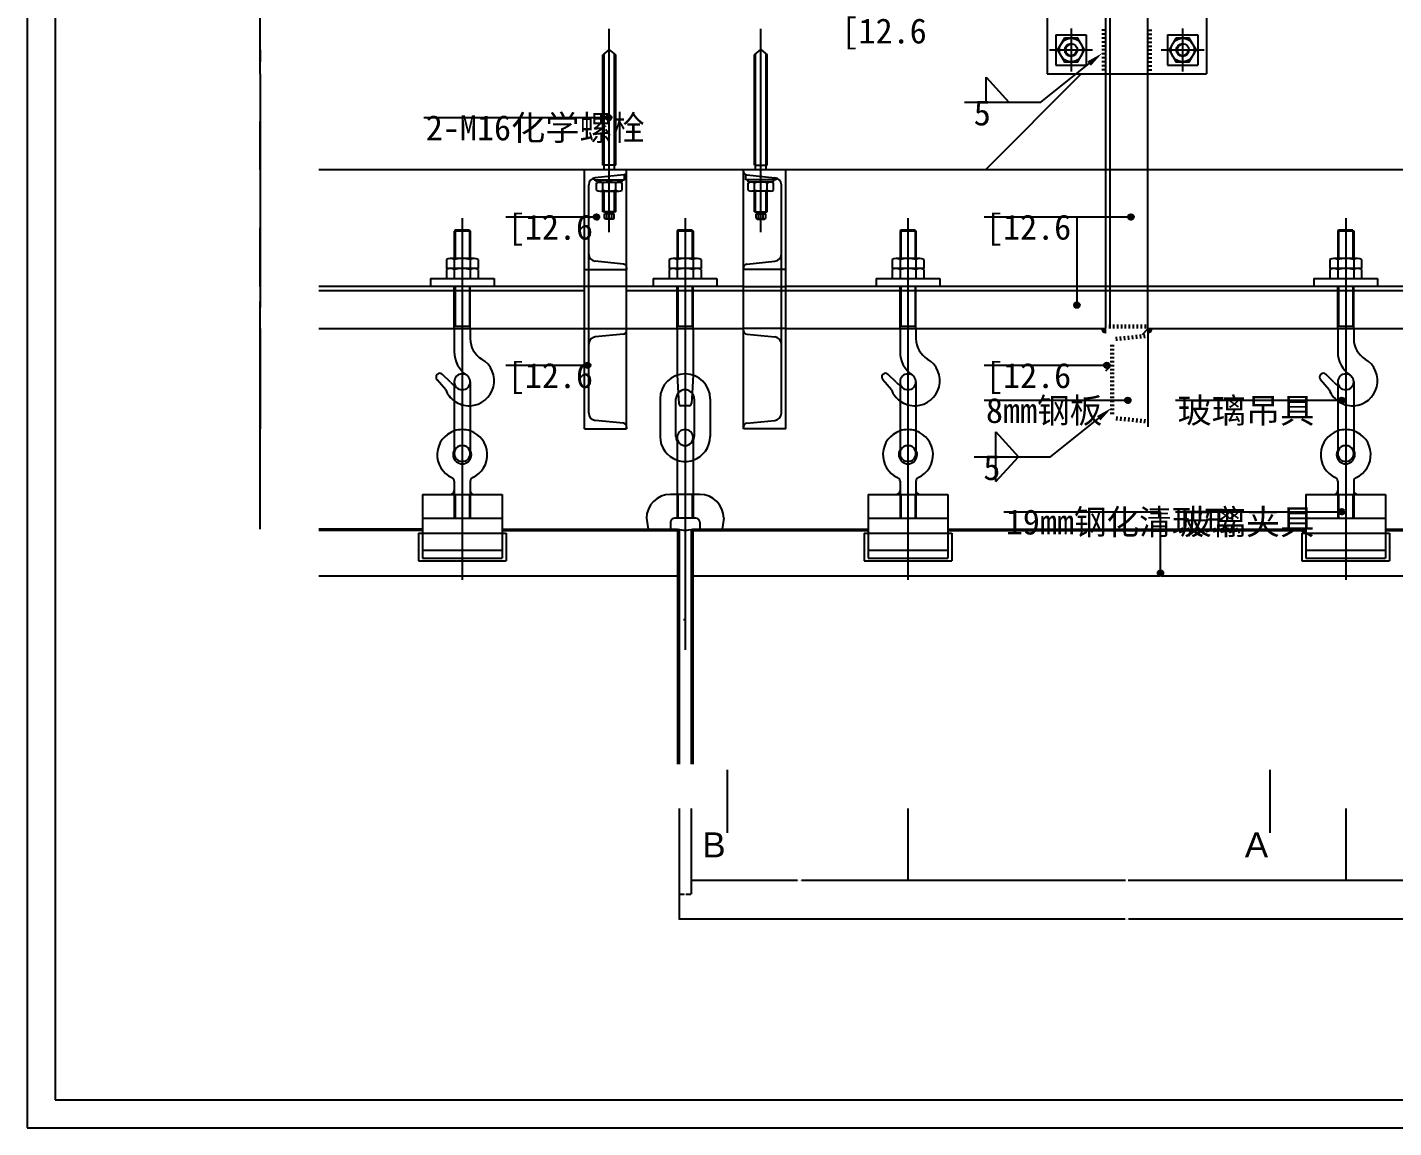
# Model space of a CAD drawing. Header units: metres. Extents: x 0 to 2940, y 0 to 2079.
# Drawn here: x 0 to 1717, y 0 to 1383 of the extents above; entities that cross this region are included whole.
import ezdxf

# ---------------------------------------------------------------- set-up
doc = ezdxf.new("R2010")
doc.units = ezdxf.units.M
for name, color, linetype in [('ASHADE', 1, 'Continuous'), ('图层1', 8, 'Continuous'), ('图框', 5, 'Continuous'), ('外形', 3, 'Continuous'), ('文字标注1', 4, 'Continuous'), ('轴线', 6, 'Continuous')]:
    doc.layers.add(name, color=color, linetype=linetype)
doc.dimstyles.get("Standard").update_dxf_attribs({"dimtxt": 2.5, "dimasz": 2.5, "dimexe": 1.25, "dimexo": 0.625, "dimtad": 1, "dimcen": 2.5, "dimazin": 3, "dimtfac": 1, "dimtmove": 0, "dimatfit": 3})

# ---------------------------------------------------------------- blocks, each defined once
blk = doc.blocks.new('_CLOSEDFILLED')
at = {"color": 0, "linetype": 'BYBLOCK'}
blk.add_solid([(-1, 0.2), (0, 0), (-1, -0.2)], dxfattribs=at)
blk = doc.blocks.new('*D1')
for p, q in [((292.71, 1504.2), (292.71, 1429.2)), ((292.46, 1429.2), (292.21, 1429.2)), ((292.71, 1354.2), (292.71, 1429.2)), ((292.71, 1429.2), (292.71, 1429.2)), ((292.96, 1429.2), (293.21, 1429.2))]:
    blk.add_line(p, q)
at = {"layer": 'Defpoints'}
for p in [(292.71, 1504.2), (292.71, 1429.2), (292.71, 1354.2)]:
    blk.add_point(p, dxfattribs=at)
at = {"xscale": 0.25, "yscale": 0.25}
blk.add_blockref('_CLOSEDFILLED', (292.71, 1429.2), dxfattribs=at)
at = {"xscale": 0.25, "yscale": 0.25, "rotation": 180}
blk.add_blockref('_CLOSEDFILLED', (292.71, 1429.2), dxfattribs=at)
at = {"insert": (292.71, 1430.325), "char_height": 1, "attachment_point": 5}
blk.add_mtext('0', dxfattribs=at)
blk = doc.blocks.new('*D2')
for p, q in [((292.71, 1324.2), (292.71, 1264.2)), ((292.46, 1264.2), (292.21, 1264.2)), ((292.71, 1204.2), (292.71, 1264.2)), ((292.71, 1264.2), (292.71, 1264.2)), ((292.96, 1264.2), (293.21, 1264.2))]:
    blk.add_line(p, q)
at = {"layer": 'Defpoints'}
for p in [(292.71, 1324.2), (292.71, 1264.2), (292.71, 1204.2)]:
    blk.add_point(p, dxfattribs=at)
at = {"xscale": 0.25, "yscale": 0.25}
blk.add_blockref('_CLOSEDFILLED', (292.71, 1264.2), dxfattribs=at)
at = {"xscale": 0.25, "yscale": 0.25, "rotation": 180}
blk.add_blockref('_CLOSEDFILLED', (292.71, 1264.2), dxfattribs=at)
at = {"insert": (292.71, 1265.325), "char_height": 1, "attachment_point": 5}
blk.add_mtext('0', dxfattribs=at)
blk = doc.blocks.new('*D3')
for p, q in [((292.71, 1204.2), (292.71, 1130.7)), ((292.46, 1130.7), (292.21, 1130.7)), ((292.71, 1057.2), (292.71, 1130.7)), ((292.71, 1130.7), (292.71, 1130.7)), ((292.96, 1130.7), (293.21, 1130.7))]:
    blk.add_line(p, q)
at = {"layer": 'Defpoints'}
for p in [(292.71, 1204.2), (292.71, 1130.7), (292.71, 1057.2)]:
    blk.add_point(p, dxfattribs=at)
at = {"xscale": 0.25, "yscale": 0.25}
blk.add_blockref('_CLOSEDFILLED', (292.71, 1130.7), dxfattribs=at)
at = {"xscale": 0.25, "yscale": 0.25, "rotation": 180}
blk.add_blockref('_CLOSEDFILLED', (292.71, 1130.7), dxfattribs=at)
at = {"insert": (292.71, 1131.825), "char_height": 1, "attachment_point": 5}
blk.add_mtext('0', dxfattribs=at)
blk = doc.blocks.new('*D4')
for p, q in [((292.71, 1057.2), (292.71, 1030.7)), ((292.46, 1030.7), (292.21, 1030.7)), ((292.71, 1004.2), (292.71, 1030.7)), ((292.71, 1030.7), (292.71, 1030.7)), ((292.96, 1030.7), (293.21, 1030.7))]:
    blk.add_line(p, q)
at = {"layer": 'Defpoints'}
for p in [(292.71, 1057.2), (292.71, 1030.7), (292.71, 1004.2)]:
    blk.add_point(p, dxfattribs=at)
at = {"xscale": 0.25, "yscale": 0.25}
blk.add_blockref('_CLOSEDFILLED', (292.71, 1030.7), dxfattribs=at)
at = {"xscale": 0.25, "yscale": 0.25, "rotation": 180}
blk.add_blockref('_CLOSEDFILLED', (292.71, 1030.7), dxfattribs=at)
at = {"insert": (292.71, 1031.825), "char_height": 1, "attachment_point": 5}
blk.add_mtext('0', dxfattribs=at)
blk = doc.blocks.new('*D5')
for p, q in [((292.71, 1004.2), (292.71, 878.22)), ((292.46, 878.22), (292.21, 878.22)), ((292.71, 752.24), (292.71, 878.22)), ((292.71, 878.22), (292.71, 878.22)), ((292.96, 878.22), (293.21, 878.22))]:
    blk.add_line(p, q)
at = {"layer": 'Defpoints'}
for p in [(292.71, 1004.2), (292.71, 878.22), (292.71, 752.24)]:
    blk.add_point(p, dxfattribs=at)
at = {"xscale": 0.25, "yscale": 0.25}
blk.add_blockref('_CLOSEDFILLED', (292.71, 878.22), dxfattribs=at)
at = {"xscale": 0.25, "yscale": 0.25, "rotation": 180}
blk.add_blockref('_CLOSEDFILLED', (292.71, 878.22), dxfattribs=at)
at = {"insert": (292.71, 879.345), "char_height": 1, "attachment_point": 5}
blk.add_mtext('0', dxfattribs=at)
blk = doc.blocks.new('*D6')
for p, q in [((292.46, 1339.2), (292.21, 1339.2)), ((292.71, 1354.2), (292.71, 1339.2)), ((292.71, 1324.2), (292.71, 1339.2)), ((292.71, 1339.2), (292.71, 1339.2)), ((292.96, 1339.2), (293.21, 1339.2))]:
    blk.add_line(p, q)
at = {"layer": 'Defpoints'}
for p in [(292.71, 1354.2), (292.71, 1339.2), (292.71, 1324.2)]:
    blk.add_point(p, dxfattribs=at)
at = {"xscale": 0.25, "yscale": 0.25}
blk.add_blockref('_CLOSEDFILLED', (292.71, 1339.2), dxfattribs=at)
at = {"xscale": 0.25, "yscale": 0.25, "rotation": 180}
blk.add_blockref('_CLOSEDFILLED', (292.71, 1339.2), dxfattribs=at)
at = {"insert": (292.71, 1340.325), "char_height": 1, "attachment_point": 5}
blk.add_mtext('0', dxfattribs=at)
blk = doc.blocks.new('*D8')
for p, q in [((292.71, 1534.2), (292.71, 1429.2)), ((292.46, 1429.2), (292.21, 1429.2)), ((292.71, 1324.2), (292.71, 1429.2)), ((292.71, 1429.2), (292.71, 1429.2)), ((292.96, 1429.2), (293.21, 1429.2))]:
    blk.add_line(p, q)
at = {"layer": 'Defpoints'}
for p in [(292.71, 1534.2), (292.71, 1429.2), (292.71, 1324.2)]:
    blk.add_point(p, dxfattribs=at)
at = {"xscale": 0.25, "yscale": 0.25}
blk.add_blockref('_CLOSEDFILLED', (292.71, 1429.2), dxfattribs=at)
at = {"xscale": 0.25, "yscale": 0.25, "rotation": 180}
blk.add_blockref('_CLOSEDFILLED', (292.71, 1429.2), dxfattribs=at)
at = {"insert": (292.71, 1430.325), "char_height": 1, "attachment_point": 5}
blk.add_mtext('0', dxfattribs=at)
blk = doc.blocks.new('*D9')
for p, q in [((292.71, 1324.2), (292.71, 1038.22)), ((292.46, 1038.22), (292.21, 1038.22)), ((292.71, 752.24), (292.71, 1038.22)), ((292.71, 1038.22), (292.71, 1038.22)), ((292.96, 1038.22), (293.21, 1038.22))]:
    blk.add_line(p, q)
at = {"layer": 'Defpoints'}
for p in [(292.71, 1324.2), (292.71, 1038.22), (292.71, 752.24)]:
    blk.add_point(p, dxfattribs=at)
at = {"xscale": 0.25, "yscale": 0.25}
blk.add_blockref('_CLOSEDFILLED', (292.71, 1038.22), dxfattribs=at)
at = {"xscale": 0.25, "yscale": 0.25, "rotation": 180}
blk.add_blockref('_CLOSEDFILLED', (292.71, 1038.22), dxfattribs=at)
at = {"insert": (292.71, 1039.345), "char_height": 1, "attachment_point": 5}
blk.add_mtext('0', dxfattribs=at)
blk = doc.blocks.new('*D26')
for p, q in [((818.95, 401.13), (818.95, 293.31)), ((833.95, 401.13), (833.95, 293.31)), ((819.2, 293.31), (825.45, 293.31)), ((827.45, 293.31), (833.7, 293.31))]:
    blk.add_line(p, q)
at = {"layer": 'Defpoints'}
for p in [(818.95, 401.13), (833.95, 401.13), (818.95, 293.31)]:
    blk.add_point(p, dxfattribs=at)
at = {"xscale": 0.25, "yscale": 0.25, "rotation": 180}
blk.add_blockref('_CLOSEDFILLED', (818.95, 293.31), dxfattribs=at)
at = {"xscale": 0.25, "yscale": 0.25}
blk.add_blockref('_CLOSEDFILLED', (833.95, 293.31), dxfattribs=at)
at = {"insert": (826.45, 293.31), "char_height": 1, "attachment_point": 5}
blk.add_mtext('15', dxfattribs=at)
blk = doc.blocks.new('*D27')
for p, q in [((833.95, 401.13), (833.95, 310.81)), ((1106.45, 401.13), (1106.45, 310.81)), ((834.2, 310.81), (967.7, 310.81)), ((972.7, 310.81), (1106.2, 310.81))]:
    blk.add_line(p, q)
at = {"layer": 'Defpoints'}
for p in [(833.95, 401.13), (1106.45, 401.13), (833.95, 310.81)]:
    blk.add_point(p, dxfattribs=at)
at = {"xscale": 0.25, "yscale": 0.25, "rotation": 180}
blk.add_blockref('_CLOSEDFILLED', (833.95, 310.81), dxfattribs=at)
at = {"xscale": 0.25, "yscale": 0.25}
blk.add_blockref('_CLOSEDFILLED', (1106.45, 310.81), dxfattribs=at)
at = {"insert": (970.2, 310.81), "char_height": 1, "attachment_point": 5}
blk.add_mtext('272,5', dxfattribs=at)
blk = doc.blocks.new('*D29')
for p, q in [((818.95, 401.13), (818.95, 261.81)), ((1943.95, 401.13), (1943.95, 261.81)), ((1379.45, 261.81), (818.7, 261.81)), ((1944.2, 261.81), (1383.45, 261.81))]:
    blk.add_line(p, q)
at = {"layer": 'Defpoints'}
for p in [(818.95, 401.13), (1943.95, 401.13), (1943.95, 261.81)]:
    blk.add_point(p, dxfattribs=at)
at = {"xscale": 0.25, "yscale": 0.25}
blk.add_blockref('_CLOSEDFILLED', (818.95, 261.81), dxfattribs=at)
at = {"xscale": 0.25, "yscale": 0.25, "rotation": 180}
blk.add_blockref('_CLOSEDFILLED', (1943.95, 261.81), dxfattribs=at)
at = {"insert": (1381.45, 261.81), "char_height": 1, "attachment_point": 5}
blk.add_mtext('1125', dxfattribs=at)
blk = doc.blocks.new('*D30')
for p, q in [((1106.45, 401.13), (1106.45, 310.81)), ((1656.45, 401.13), (1656.45, 310.81)), ((1106.7, 310.81), (1379.95, 310.81)), ((1382.95, 310.81), (1656.2, 310.81))]:
    blk.add_line(p, q)
at = {"layer": 'Defpoints'}
for p in [(1106.45, 401.13), (1656.45, 401.13), (1106.45, 310.81)]:
    blk.add_point(p, dxfattribs=at)
at = {"xscale": 0.25, "yscale": 0.25, "rotation": 180}
blk.add_blockref('_CLOSEDFILLED', (1106.45, 310.81), dxfattribs=at)
at = {"xscale": 0.25, "yscale": 0.25}
blk.add_blockref('_CLOSEDFILLED', (1656.45, 310.81), dxfattribs=at)
at = {"insert": (1381.45, 310.81), "char_height": 1, "attachment_point": 5}
blk.add_mtext('550', dxfattribs=at)
blk = doc.blocks.new('*D31')
for p, q in [((1656.45, 401.13), (1656.45, 310.81)), ((1928.95, 401.13), (1928.95, 310.81)), ((1656.7, 310.81), (1790.2, 310.81)), ((1795.2, 310.81), (1928.7, 310.81))]:
    blk.add_line(p, q)
at = {"layer": 'Defpoints'}
for p in [(1656.45, 401.13), (1928.95, 401.13), (1656.45, 310.81)]:
    blk.add_point(p, dxfattribs=at)
at = {"xscale": 0.25, "yscale": 0.25, "rotation": 180}
blk.add_blockref('_CLOSEDFILLED', (1656.45, 310.81), dxfattribs=at)
at = {"xscale": 0.25, "yscale": 0.25}
blk.add_blockref('_CLOSEDFILLED', (1928.95, 310.81), dxfattribs=at)
at = {"insert": (1792.7, 310.81), "char_height": 1, "attachment_point": 5}
blk.add_mtext('272,5', dxfattribs=at)

msp = doc.modelspace()

# ---------------------------------------------------------------- hatches: boundary and pattern name
at = {"layer": 'ASHADE'}
h = msp.add_hatch(dxfattribs=at)
h.set_pattern_fill('SOLID')
h.paths.add_polyline_path([(726.9, 1269.22, 1), (733.9, 1269.22, 1)])
h = msp.add_hatch(dxfattribs=at)
h.set_pattern_fill('SOLID')
h.paths.add_polyline_path([(711.6, 1144.41, 1), (718.6, 1144.41, 1)])
h = msp.add_hatch(dxfattribs=at)
h.set_pattern_fill('SOLID')
h.paths.add_polyline_path([(1383.09, 1144.41, 1), (1390.09, 1144.41, 1)])
h = msp.add_hatch(dxfattribs=at)
h.set_pattern_fill('SOLID')
h.paths.add_polyline_path([(1315.24, 1033.5, 1), (1322.24, 1033.5, 1)])
h = msp.add_hatch(dxfattribs=at)
h.set_pattern_fill('SOLID')
h.paths.add_polyline_path([(700.52, 957.97, 1), (707.52, 957.97, 1)])
h = msp.add_hatch(dxfattribs=at)
h.set_pattern_fill('SOLID')
h.paths.add_polyline_path([(1352.86, 957.97, 1), (1359.86, 957.97, 1)])
h = msp.add_hatch(dxfattribs=at)
h.set_pattern_fill('SOLID')
h.paths.add_polyline_path([(1379.19, 914.06, 1), (1386.19, 914.06, 1)])
h = msp.add_hatch(dxfattribs=at)
h.set_pattern_fill('SOLID')
h.paths.add_polyline_path([(1647.94, 914.06, 1), (1654.94, 914.06, 1)])
h = msp.add_hatch(dxfattribs=at)
h.set_pattern_fill('SOLID')
h.paths.add_polyline_path([(1647.94, 773.97, 1), (1654.94, 773.97, 1)])
h = msp.add_hatch(dxfattribs=at)
h.set_pattern_fill('SOLID')
h.paths.add_polyline_path([(1420.21, 696.91, 1), (1427.21, 696.91, 1)])
at = {"layer": '图层1'}
h = msp.add_hatch(dxfattribs=at)
h.set_pattern_fill('ANSI31', scale=500)
h.paths.add_polyline_path([(1281.45, 1534.2), (1354.95, 1534.2), (1354.95, 1554.2), (1407.95, 1554.2), (1407.95, 1534.2), (1481.45, 1534.2), (1481.45, 1324.2), (1407.95, 1324.2), (1407.95, 1204.2), (1834.56, 1204.2), (1834.56, 1209.54), (1833.23, 1209.54), (1833.23, 1348.2), (1841.23, 1354.87), (1849.23, 1348.2), (1849.23, 1209.54), (1847.9, 1209.54), (1847.9, 1204.2), (2025.01, 1204.2), (2025.01, 1209.54), (2023.68, 1209.54), (2023.68, 1348.2), (2031.68, 1354.87), (2039.68, 1348.2), (2039.68, 1209.54), (2038.34, 1209.54), (2038.34, 1204.2), (2396.78, 1204.2), (2396.78, 1590.02), (366.12, 1590.02), (366.12, 1204.2), (724.56, 1204.2), (724.56, 1209.54), (723.23, 1209.54), (723.23, 1348.2), (731.23, 1354.87), (739.23, 1348.2), (739.23, 1209.54), (737.9, 1209.54), (737.9, 1204.2), (915.01, 1204.2), (915.01, 1209.54), (913.68, 1209.54), (913.68, 1348.2), (921.68, 1354.87), (929.68, 1348.2), (929.68, 1209.54), (928.34, 1209.54), (928.34, 1204.2), (1354.95, 1204.2), (1354.95, 1324.2), (1317.88, 1324.2), (1273.3, 1288.64), (1240.23, 1288.64), (1240.23, 1277.97), (1172.69, 1277.97), (1172.69, 1328.14), (1240.23, 1328.14), (1240.23, 1288.64), (1273.3, 1288.64), (1317.88, 1324.2), (1281.45, 1324.2)])
h = msp.add_hatch(dxfattribs=at)
h.set_pattern_fill('SOLID')
h.paths.add_polyline_path([(1354.95, 1004.2), (1349.95, 1004.2, 0.41), (1354.95, 999.2)])
h = msp.add_hatch(dxfattribs=at)
h.set_pattern_fill('ANSI31', scale=30)
h.paths.add_polyline_path([(1403.9, 997.17, 0.39), (1407.95, 1001.65), (1407.95, 1004.2), (1354.95, 1004.2), (1354.95, 878.2), (1407.95, 878.2), (1407.95, 880.76, 0.39), (1403.9, 885.23), (1368.56, 888.77, -0.39), (1360.45, 897.72), (1360.45, 984.68, -0.39), (1368.56, 993.64)])
h = msp.add_hatch(dxfattribs=at)
h.set_pattern_fill('SOLID')
h.paths.add_polyline_path([(1407.95, 1004.2), (1412.95, 1004.2, -0.41), (1407.95, 999.2)])
h = msp.add_hatch(dxfattribs=at)
h.set_pattern_fill('AR-RROOF', scale=150)
h.paths.add_polyline_path([(816.95, 750.24), (596.45, 750.24), (596.45, 747.24), (601.45, 747.24), (601.45, 712.24), (491.45, 712.24), (491.45, 747.24), (496.45, 747.24), (496.45, 750.24), (366.12, 750.24), (366.12, 456.75), (816.95, 456.75)])
h.paths.add_polyline_path([(1926.95, 750.24), (1706.45, 750.24), (1706.45, 747.24), (1711.45, 747.24), (1711.45, 712.24), (1601.45, 712.24), (1601.45, 747.24), (1606.45, 747.24), (1606.45, 750.24), (1423.71, 750.24), (1423.71, 700.41, -0.41), (1427.21, 696.91, -1), (1420.21, 696.91, -0.41), (1423.71, 700.41), (1423.71, 750.24), (1156.45, 750.24), (1156.45, 747.24), (1161.45, 747.24), (1161.45, 712.24), (1051.45, 712.24), (1051.45, 747.24), (1056.45, 747.24), (1056.45, 750.24), (835.95, 750.24), (835.95, 456.75), (1926.95, 456.75)])
h.paths.add_polyline_path([(2396.78, 750.24), (2266.45, 750.24), (2266.45, 747.24), (2271.45, 747.24), (2271.45, 712.24), (2161.45, 712.24), (2161.45, 747.24), (2166.45, 747.24), (2166.45, 750.24), (1945.95, 750.24), (1945.95, 456.75), (2396.78, 456.75)])
h = msp.add_hatch(dxfattribs=at)
h.set_pattern_fill('AR-SAND', scale=5)
h.paths.add_polyline_path([(833.95, 750.24), (835.95, 752.24, -0.15), (816.95, 752.24), (818.95, 750.24), (818.95, 456.75), (833.95, 456.75)])

# ---------------------------------------------------------------- linework, layer by layer
for p, q in [((731.23, 1354.87), (723.23, 1348.2)), ((723.23, 1209.54), (723.23, 1348.2)), ((724.56, 1204.2), (724.56, 1349.31)), ((739.23, 1348.2), (731.23, 1354.87)), ((737.9, 1204.2), (737.9, 1349.31)), ((739.23, 1209.54), (739.23, 1348.2)), ((913.68, 1348.2), (921.68, 1354.87)), ((913.68, 1209.54), (913.68, 1348.2)), ((915.01, 1204.2), (915.01, 1349.31)), ((921.68, 1354.87), (929.68, 1348.2)), ((928.34, 1204.2), (928.34, 1349.31)), ((929.68, 1209.54), (929.68, 1348.2)), ((739.23, 1209.54), (723.23, 1209.54)), ((913.68, 1209.54), (929.68, 1209.54)), ((537.45, 1127.7), (536.45, 1126.7)), ((536.45, 1126.7), (536.45, 1092.33)), ((536.45, 1126.7), (536.45, 1092.33)), ((556.45, 1126.7), (536.45, 1126.7)), ((555.45, 1127.7), (537.45, 1127.7)), ((537.45, 1126.7), (537.45, 1092.33)), ((555.45, 1127.7), (556.45, 1126.7)), ((555.45, 1126.7), (555.45, 1092.33)), ((556.45, 1126.7), (556.45, 1092.33)), ((556.45, 1126.7), (556.45, 1092.33)), ((817.45, 1127.7), (816.45, 1126.7)), ((836.45, 1126.7), (816.45, 1126.7)), ((816.45, 1126.7), (816.45, 1092.33)), ((835.45, 1127.7), (817.45, 1127.7)), ((817.45, 1126.7), (817.45, 1092.33)), ((835.45, 1127.7), (836.45, 1126.7)), ((835.45, 1126.7), (835.45, 1092.33)), ((836.45, 1126.7), (836.45, 1092.33)), ((1097.45, 1127.7), (1096.45, 1126.7)), ((1096.45, 1126.7), (1096.45, 1092.33)), ((1096.45, 1126.7), (1096.45, 1092.33)), ((1116.45, 1126.7), (1096.45, 1126.7)), ((1115.45, 1127.7), (1097.45, 1127.7)), ((1097.45, 1126.7), (1097.45, 1092.33)), ((1115.45, 1127.7), (1116.45, 1126.7)), ((1115.45, 1126.7), (1115.45, 1092.33)), ((1116.45, 1126.7), (1116.45, 1092.33)), ((1116.45, 1126.7), (1116.45, 1092.33)), ((1647.45, 1127.7), (1646.45, 1126.7)), ((1646.45, 1126.7), (1646.45, 1092.33)), ((1646.45, 1126.7), (1646.45, 1092.33)), ((1666.45, 1126.7), (1646.45, 1126.7)), ((1665.45, 1127.7), (1647.45, 1127.7)), ((1647.45, 1126.7), (1647.45, 1092.33)), ((1665.45, 1127.7), (1666.45, 1126.7)), ((1665.45, 1126.7), (1665.45, 1092.33)), ((1666.45, 1126.7), (1666.45, 1092.33)), ((1666.45, 1126.7), (1666.45, 1092.33)), ((526.47, 1090.89), (526.47, 1079.76)), ((561.44, 1092.33), (531.47, 1092.33)), ((536.46, 1090.89), (536.46, 1079.76)), ((556.45, 1090.89), (556.45, 1079.76)), ((566.44, 1090.89), (566.44, 1079.76)), ((806.47, 1090.89), (806.47, 1079.76)), ((841.44, 1092.33), (811.47, 1092.33)), ((816.46, 1090.89), (816.46, 1079.76)), ((836.45, 1090.89), (836.45, 1079.76)), ((846.44, 1090.89), (846.44, 1079.76)), ((1086.47, 1090.89), (1086.47, 1079.76)), ((1121.44, 1092.33), (1091.47, 1092.33)), ((1096.46, 1090.89), (1096.46, 1079.76)), ((1116.45, 1090.89), (1116.45, 1079.76)), ((1126.44, 1090.89), (1126.44, 1079.76)), ((1636.47, 1090.89), (1636.47, 1079.76)), ((1671.44, 1092.33), (1641.47, 1092.33)), ((1646.46, 1090.89), (1646.46, 1079.76)), ((1666.45, 1090.89), (1666.45, 1079.76)), ((1676.44, 1090.89), (1676.44, 1079.76)), ((506.45, 1067.2), (586.45, 1067.2)), ((506.45, 1067.2), (506.45, 1057.2)), ((566.44, 1079.76), (526.47, 1079.76)), ((526.47, 1078.33), (526.47, 1067.2)), ((536.46, 1078.33), (536.46, 1067.2)), ((556.45, 1078.33), (556.45, 1067.2)), ((566.44, 1078.33), (566.44, 1067.2)), ((586.45, 1067.2), (586.45, 1057.2)), ((786.45, 1067.2), (866.45, 1067.2)), ((786.45, 1067.2), (786.45, 1057.2)), ((846.44, 1079.76), (806.47, 1079.76)), ((806.47, 1078.33), (806.47, 1067.2)), ((816.46, 1078.33), (816.46, 1067.2)), ((836.45, 1078.33), (836.45, 1067.2)), ((846.44, 1078.33), (846.44, 1067.2)), ((866.45, 1067.2), (866.45, 1057.2)), ((1066.45, 1067.2), (1146.45, 1067.2)), ((1066.45, 1067.2), (1066.45, 1057.2)), ((1126.44, 1079.76), (1086.47, 1079.76)), ((1086.47, 1078.33), (1086.47, 1067.2)), ((1096.46, 1078.33), (1096.46, 1067.2)), ((1116.45, 1078.33), (1116.45, 1067.2)), ((1126.44, 1078.33), (1126.44, 1067.2)), ((1146.45, 1067.2), (1146.45, 1057.2)), ((1616.45, 1067.2), (1696.45, 1067.2)), ((1616.45, 1067.2), (1616.45, 1057.2)), ((1676.44, 1079.76), (1636.47, 1079.76)), ((1636.47, 1078.33), (1636.47, 1067.2)), ((1646.46, 1078.33), (1646.46, 1067.2)), ((1666.45, 1078.33), (1666.45, 1067.2)), ((1676.44, 1078.33), (1676.44, 1067.2)), ((1696.45, 1067.2), (1696.45, 1057.2)), ((536.45, 1004.2), (536.45, 975.15)), ((536.45, 1004.2), (536.45, 975.15)), ((556.45, 1004.2), (556.45, 991.52)), ((556.45, 1004.2), (556.45, 991.52)), ((816.45, 1004.2), (816.45, 975.15)), ((816.45, 1004.2), (816.45, 945.57)), ((836.45, 1004.2), (836.45, 945.57)), ((836.45, 1004.2), (836.45, 991.52)), ((1096.45, 1004.2), (1096.45, 975.15)), ((1096.45, 1004.2), (1096.45, 975.15)), ((1116.45, 1004.2), (1116.45, 991.52)), ((1116.45, 1004.2), (1116.45, 991.52)), ((1646.45, 1004.2), (1646.45, 975.15)), ((1646.45, 1004.2), (1646.45, 975.15)), ((1666.45, 1004.2), (1666.45, 991.52)), ((1666.45, 1004.2), (1666.45, 991.52)), ((531.67, 936.74), (521.71, 946.61)), ((1091.67, 936.74), (1081.71, 946.61)), ((1641.67, 936.74), (1631.71, 946.61)), ((525.63, 927.2), (514.93, 939.66)), ((1085.63, 927.2), (1074.93, 939.66)), ((1635.63, 927.2), (1624.93, 939.66)), ((496.45, 750.24), (366.12, 750.24)), ((596.45, 750.24), (816.95, 750.24)), ((816.95, 750.24), (817.95, 751.24)), ((816.95, 750.24), (816.95, 456.75)), ((835.95, 750.24), (834.95, 751.24)), ((835.95, 750.24), (1056.45, 750.24)), ((835.95, 750.24), (835.95, 456.75)), ((1156.45, 750.24), (1606.45, 750.24)), ((1706.45, 750.24), (1926.95, 750.24))]:
    msp.add_line(p, q)
for centre in [(1311.45, 1354.2), (1451.45, 1354.2)]:
    msp.add_circle(centre, 14.71)
for centre, radius, start, end in [((531.47, 1082.93), 9.39, 57.86, 122.14), ((546.45, 1056.92), 35.4, 73.61, 106.39), ((561.44, 1082.93), 9.39, 57.86, 122.14), ((811.47, 1082.93), 9.39, 57.86, 122.14), ((826.45, 1056.92), 35.4, 73.61, 106.39), ((841.44, 1082.93), 9.39, 57.86, 122.14), ((1091.47, 1082.93), 9.39, 57.86, 122.14), ((1106.45, 1056.92), 35.4, 73.61, 106.39), ((1121.44, 1082.93), 9.39, 57.86, 122.14), ((1641.47, 1082.93), 9.39, 57.86, 122.14), ((1656.45, 1056.92), 35.4, 73.61, 106.39), ((1671.44, 1082.93), 9.39, 57.86, 122.14), ((531.47, 1070.37), 9.39, 57.86, 122.14), ((546.45, 1044.36), 35.4, 73.61, 106.39), ((561.44, 1070.37), 9.39, 57.86, 122.14), ((811.47, 1070.37), 9.39, 57.86, 122.14), ((826.45, 1044.36), 35.4, 73.61, 106.39), ((841.44, 1070.37), 9.39, 57.86, 122.14), ((1091.47, 1070.37), 9.39, 57.86, 122.14), ((1106.45, 1044.36), 35.4, 73.61, 106.39), ((1121.44, 1070.37), 9.39, 57.86, 122.14), ((1641.47, 1070.37), 9.39, 57.86, 122.14), ((1656.45, 1044.36), 35.4, 73.61, 106.39), ((1671.44, 1070.37), 9.39, 57.86, 122.14), ((1354.95, 1004.2), 5, 180, 270), ((1407.95, 1004.2), 5, 270, 0), ((586.45, 991.52), 30, 180, 239.19), ((1146.45, 991.52), 30, 180, 239.19), ((1696.45, 991.52), 30, 180, 239.19), ((572.45, 975.15), 36, 180, 235.58), ((554.95, 938.7), 31.5, 272.73, 59.19), ((1132.45, 975.15), 36, 180, 235.58), ((1114.95, 938.7), 31.5, 272.73, 59.19), ((1682.45, 975.15), 36, 180, 235.58), ((1664.95, 938.7), 31.5, 272.73, 59.19), ((518.32, 943.13), 4.85, 45.71, 225.71), ((1078.32, 943.13), 4.85, 45.71, 225.71), ((1628.32, 943.13), 4.85, 45.71, 225.71), ((554.95, 938.7), 31.5, 201.41, 234.03), ((573.02, 975.98), 57, 223.5, 230.1), ((1114.95, 938.7), 31.5, 201.41, 234.03), ((1133.02, 975.98), 57, 223.5, 230.1), ((1664.95, 938.7), 31.5, 201.41, 234.03), ((1683.02, 975.98), 57, 223.5, 230.1), ((826.45, 782.21), 31.44, 252.41, 287.59)]:
    msp.add_arc(centre, radius, start, end)
at = {"layer": 'ASHADE'}
for p, q in [((1273.3, 1288.64), (1334.01, 1337.07)), ((1204.8, 1288.75), (1204.8, 1319.87)), ((1204.8, 1319.87), (1233.23, 1288.64)), ((1177.68, 1288.64), (1273.3, 1288.64)), ((498.21, 1269.22), (730.4, 1269.22)), ((601.25, 1144.41), (715.1, 1144.41)), ((1202, 1144.41), (1386.59, 1144.41)), ((1318.74, 1144.41), (1318.74, 1033.5)), ((601.25, 957.97), (704.02, 957.97)), ((1202, 957.97), (1356.36, 957.97)), ((536.45, 937.2), (536.45, 847.2)), ((556.45, 937.2), (556.45, 847.2)), ((1096.45, 937.2), (1096.45, 847.2)), ((1116.45, 937.2), (1116.45, 847.2)), ((1646.45, 937.2), (1646.45, 847.2)), ((1666.45, 937.2), (1666.45, 847.2)), ((794.95, 915.7), (794.95, 868.7)), ((814.95, 868.7), (814.95, 915.7)), ((817.78, 923.26), (818.57, 910.06)), ((835.13, 923.26), (834.34, 910.06)), ((837.95, 915.7), (837.95, 868.7)), ((857.95, 915.7), (857.95, 868.7)), ((1202, 914.06), (1382.69, 914.06)), ((1442.72, 914.06), (1651.44, 914.06)), ((831.35, 907.24), (821.56, 907.24)), ((1285.36, 843.04), (1346.07, 891.47)), ((816.45, 867.2), (816.45, 795.7)), ((836.45, 867.2), (836.45, 795.7)), ((1216.86, 874.27), (1245.29, 843.04)), ((1216.86, 811.81), (1216.86, 874.27)), ((1189.74, 843.04), (1285.36, 843.04)), ((1216.86, 811.81), (1245.29, 843.04)), ((536.45, 812.43), (536.45, 795.7)), ((556.45, 812.43), (556.45, 795.7)), ((1096.45, 812.43), (1096.45, 795.7)), ((1116.45, 812.43), (1116.45, 795.7)), ((1646.45, 812.43), (1646.45, 795.7)), ((1666.45, 812.43), (1666.45, 795.7)), ((496.45, 795.7), (496.45, 715.7)), ((496.45, 795.7), (596.45, 795.7)), ((596.45, 795.7), (596.45, 715.7)), ((844.95, 795.7), (807.95, 795.7)), ((1056.45, 795.7), (1156.45, 795.7)), ((1056.45, 795.7), (1056.45, 715.7)), ((1156.45, 795.7), (1156.45, 715.7)), ((1606.45, 795.7), (1706.45, 795.7)), ((1606.45, 795.7), (1606.45, 715.7)), ((1706.45, 795.7), (1706.45, 715.7)), ((1226.91, 773.97), (1423.71, 773.97)), ((1423.71, 696.91), (1423.71, 773.97)), ((1442.72, 773.97), (1651.44, 773.97)), ((777.95, 765.7), (780.11, 752.24)), ((807.95, 760.7), (807.95, 752.24)), ((839.95, 765.7), (812.95, 765.7)), ((844.95, 760.7), (844.95, 752.24)), ((874.95, 765.7), (872.8, 752.24)), ((491.45, 747.24), (491.45, 712.24)), ((491.45, 747.24), (496.45, 747.24)), ((596.45, 747.24), (601.45, 747.24)), ((601.45, 747.24), (601.45, 712.24)), ((816.95, 738.2), (816.95, 703.2)), ((1051.45, 747.24), (1051.45, 712.24)), ((1051.45, 747.24), (1056.45, 747.24)), ((1156.45, 747.24), (1161.45, 747.24)), ((1161.45, 747.24), (1161.45, 712.24)), ((1601.45, 747.24), (1601.45, 712.24)), ((1601.45, 747.24), (1606.45, 747.24)), ((1706.45, 747.24), (1711.45, 747.24)), ((1711.45, 747.24), (1711.45, 712.24)), ((491.45, 712.24), (601.45, 712.24)), ((496.45, 715.7), (596.45, 715.7)), ((1051.45, 712.24), (1161.45, 712.24)), ((1056.45, 715.7), (1156.45, 715.7)), ((1601.45, 712.24), (1711.45, 712.24)), ((1606.45, 715.7), (1706.45, 715.7))]:
    msp.add_line(p, q, dxfattribs=at)
for centre in [(730.4, 1269.22), (715.1, 1144.41), (1386.59, 1144.41), (1318.74, 1033.5), (704.02, 957.97), (1356.36, 957.97), (1382.69, 914.06), (1651.44, 914.06), (1651.44, 773.97), (1423.71, 696.91)]:
    msp.add_circle(centre, 3.5, dxfattribs=at)
for centre, radius, start, end in [((1311.45, 1354.2), 7, 90, 0), ((1451.45, 1354.2), 7, 90, 0), ((546.45, 937.2), 10, 0, 180), ((826.45, 915.7), 31.5, 0, 180), ((1106.45, 937.2), 10, 0, 180), ((1656.45, 937.2), 10, 0, 180), ((826.45, 915.7), 11.5, 0, 180), ((821.56, 910.24), 3, 183.41, 270), ((831.35, 910.24), 3, 270, 356.59), ((546.45, 845.7), 31.5, 108.51, 245.73), ((546.45, 845.7), 31.5, 294.27, 71.49), ((826.45, 867.2), 10, 0, 180), ((1106.45, 845.7), 31.5, 108.51, 245.73), ((1106.45, 845.7), 31.5, 294.27, 71.49), ((1656.45, 845.7), 31.5, 108.51, 245.73), ((1656.45, 845.7), 31.5, 294.27, 71.49), ((826.45, 868.7), 31.5, 180, 251.49), ((826.45, 868.7), 11.5, 180, 209.59), ((826.45, 868.7), 31.5, 288.51, 0), ((826.45, 868.7), 11.5, 330.41, 0), ((546.45, 845.7), 11.5, 150.41, 29.59), ((546.45, 847.2), 10, 180, 0), ((1106.45, 845.7), 11.5, 150.41, 29.59), ((1106.45, 847.2), 10, 180, 0), ((1656.45, 845.7), 11.5, 150.41, 29.59), ((1656.45, 847.2), 10, 180, 0), ((531.45, 812.43), 5, 0, 65.73), ((561.45, 812.43), 5, 114.27, 180), ((1091.45, 812.43), 5, 0, 65.73), ((1121.45, 812.43), 5, 114.27, 180), ((1641.45, 812.43), 5, 0, 65.73), ((1671.45, 812.43), 5, 114.27, 180), ((531.45, 800.7), 5, 270, 0), ((561.45, 800.7), 5, 180, 270), ((807.95, 765.7), 30, 90, 180), ((844.95, 765.7), 30, 360, 90), ((1091.45, 800.7), 5, 270, 0), ((1121.45, 800.7), 5, 180, 270), ((1641.45, 800.7), 5, 270, 0), ((1671.45, 800.7), 5, 180, 270), ((812.95, 760.7), 5, 90, 180), ((839.95, 760.7), 5, 0, 90)]:
    msp.add_arc(centre, radius, start, end, dxfattribs=at)
for points in [[(1331.83, 1339.81), (1336.19, 1334.33), (1350.43, 1350.17)], [(1343.89, 894.2), (1348.25, 888.73), (1362.49, 904.56)]]:
    msp.add_solid(points, dxfattribs=at)
at = {"layer": '图层1'}
for p, q in [((0, 2079), (0, 0)), ((1360.45, 1004.2), (1360.45, 1554.2)), ((1354.95, 1379.2), (1349.95, 1379.2)), ((1354.95, 1374.2), (1349.95, 1374.2)), ((1407.95, 1379.2), (1412.95, 1379.2)), ((1407.95, 1374.2), (1412.95, 1374.2)), ((1354.95, 1369.2), (1349.95, 1369.2)), ((1354.95, 1364.2), (1349.95, 1364.2)), ((1354.95, 1359.2), (1349.95, 1359.2)), ((1407.95, 1369.2), (1412.95, 1369.2)), ((1407.95, 1364.2), (1412.95, 1364.2)), ((1407.95, 1359.2), (1412.95, 1359.2)), ((1354.95, 1354.2), (1349.95, 1354.2)), ((1354.95, 1349.2), (1349.95, 1349.2)), ((1354.95, 1344.2), (1349.95, 1344.2)), ((1354.95, 1339.2), (1349.95, 1339.2)), ((1407.95, 1354.2), (1412.95, 1354.2)), ((1407.95, 1349.2), (1412.95, 1349.2)), ((1407.95, 1344.2), (1412.95, 1344.2)), ((1407.95, 1339.2), (1412.95, 1339.2)), ((1354.95, 1334.2), (1349.95, 1334.2)), ((1354.95, 1329.2), (1349.95, 1329.2)), ((1354.95, 1324.2), (1407.95, 1324.2)), ((1407.95, 1334.2), (1412.95, 1334.2)), ((1407.95, 1329.2), (1412.95, 1329.2)), ((752.95, 1201.65), (752.95, 1204.2)), ((899.95, 1201.65), (899.95, 1204.2)), ((1354.95, 1204.2), (1407.95, 1204.2)), ((705.45, 897.72), (705.45, 1184.68)), ((712.15, 1190.87), (712.15, 1193.54)), ((712.15, 1190.87), (750.31, 1190.87)), ((748.9, 1197.17), (713.56, 1193.64)), ((715.24, 1188.2), (715.24, 1190.87)), ((715.24, 1188.2), (747.22, 1188.2)), ((715.24, 1178.15), (715.24, 1187.05)), ((723.24, 1178.15), (723.24, 1187.05)), ((739.22, 1178.15), (739.22, 1187.05)), ((747.22, 1188.2), (747.22, 1190.87)), ((747.22, 1178.15), (747.22, 1187.05)), ((750.31, 1190.87), (750.31, 1197.55)), ((902.6, 1190.87), (902.6, 1197.55)), ((940.76, 1190.87), (902.6, 1190.87)), ((904.01, 1197.17), (939.35, 1193.64)), ((905.69, 1188.2), (905.69, 1190.87)), ((937.66, 1188.2), (905.69, 1188.2)), ((905.69, 1178.15), (905.69, 1187.05)), ((913.69, 1178.15), (913.69, 1187.05)), ((929.67, 1178.15), (929.67, 1187.05)), ((937.66, 1188.2), (937.66, 1190.87)), ((937.66, 1178.15), (937.66, 1187.05)), ((940.76, 1190.87), (940.76, 1193.54)), ((947.45, 897.72), (947.45, 1184.68)), ((719.24, 1177), (743.22, 1177)), ((723.23, 1150.87), (723.23, 1177)), ((724.56, 1150.87), (724.56, 1177)), ((737.9, 1150.87), (737.9, 1177)), ((739.23, 1150.87), (739.23, 1177)), ((933.67, 1177), (909.69, 1177)), ((913.68, 1150.87), (913.68, 1177)), ((915.01, 1150.87), (915.01, 1177)), ((928.34, 1150.87), (928.34, 1177)), ((929.68, 1150.87), (929.68, 1177)), ((739.23, 1150.87), (723.23, 1150.87)), ((727.23, 1150.87), (727.23, 1148.2)), ((735.23, 1150.87), (735.23, 1148.2)), ((913.68, 1150.87), (929.68, 1150.87)), ((917.68, 1150.87), (917.68, 1148.2)), ((925.68, 1150.87), (925.68, 1148.2)), ((737.23, 1148.2), (725.23, 1148.2)), ((725.23, 1142.87), (725.23, 1148.2)), ((726.56, 1141.54), (725.23, 1142.87)), ((735.9, 1141.54), (726.56, 1141.54)), ((728.23, 1142.87), (728.23, 1148.2)), ((734.23, 1142.87), (734.23, 1148.2)), ((737.23, 1142.87), (735.9, 1141.54)), ((737.23, 1142.87), (737.23, 1148.2)), ((915.68, 1142.87), (915.68, 1148.2)), ((915.68, 1148.2), (927.68, 1148.2)), ((915.68, 1142.87), (917.01, 1141.54)), ((917.01, 1141.54), (926.34, 1141.54)), ((918.68, 1142.87), (918.68, 1148.2)), ((924.68, 1142.87), (924.68, 1148.2)), ((926.34, 1141.54), (927.68, 1142.87)), ((927.68, 1142.87), (927.68, 1148.2)), ((748.9, 1085.23), (713.56, 1088.77)), ((904.01, 1085.23), (939.35, 1088.77)), ((699.95, 1078.2), (752.95, 1078.2)), ((752.95, 1080.76), (752.95, 1078.2)), ((899.95, 1080.76), (899.95, 1078.2)), ((952.95, 1078.2), (899.95, 1078.2)), ((699.95, 1051.7), (366.12, 1051.7)), ((536.45, 1004.2), (536.45, 1057.2)), ((537.45, 1057.2), (537.45, 1007.2)), ((555.45, 1057.2), (555.45, 1007.2)), ((556.45, 1004.2), (556.45, 1057.2)), ((752.95, 1057.2), (699.95, 1057.2)), ((2396.78, 1051.7), (752.95, 1051.7)), ((816.45, 1004.2), (816.45, 1057.2)), ((817.45, 1057.2), (817.45, 1007.2)), ((835.45, 1057.2), (835.45, 1007.2)), ((836.45, 1004.2), (836.45, 1057.2)), ((899.95, 1057.2), (952.95, 1057.2)), ((1096.45, 1004.2), (1096.45, 1057.2)), ((1097.45, 1057.2), (1097.45, 1007.2)), ((1115.45, 1057.2), (1115.45, 1007.2)), ((1116.45, 1004.2), (1116.45, 1057.2)), ((1407.95, 1057.2), (1354.95, 1057.2)), ((1646.45, 1004.2), (1646.45, 1057.2)), ((1647.45, 1057.2), (1647.45, 1007.2)), ((1665.45, 1057.2), (1665.45, 1007.2)), ((1666.45, 1004.2), (1666.45, 1057.2)), ((536.45, 1007.2), (556.45, 1007.2)), ((699.95, 1004.2), (752.95, 1004.2)), ((748.9, 997.17), (713.56, 993.64)), ((752.95, 1001.65), (752.95, 1004.2)), ((816.45, 1007.2), (836.45, 1007.2)), ((952.95, 1004.2), (899.95, 1004.2)), ((899.95, 1001.65), (899.95, 1004.2)), ((904.01, 997.17), (939.35, 993.64)), ((1096.45, 1007.2), (1116.45, 1007.2)), ((1359.95, 1004.2), (1359.95, 1009.2)), ((1364.95, 1004.2), (1364.95, 1009.2)), ((1369.95, 1004.2), (1369.95, 1009.2)), ((1374.95, 1004.2), (1374.95, 1009.2)), ((1379.95, 1004.2), (1379.95, 1009.2)), ((1384.95, 1004.2), (1384.95, 1009.2)), ((1389.95, 1004.2), (1389.95, 1009.2)), ((1393.93, 991.15), (1393.43, 996.13)), ((1394.95, 1004.2), (1394.95, 1009.2)), ((1398.91, 991.65), (1398.41, 996.62)), ((1399.95, 1004.2), (1399.95, 1009.2)), ((1403.88, 992.15), (1403.39, 997.12)), ((1404.95, 1004.2), (1404.95, 1009.2)), ((1646.45, 1007.2), (1666.45, 1007.2)), ((1365.46, 982.5), (1360.46, 982.5)), ((1369.06, 988.66), (1368.56, 993.64)), ((1374.03, 989.16), (1373.53, 994.14)), ((1379.01, 989.66), (1378.51, 994.63)), ((1383.98, 990.16), (1383.48, 995.13)), ((1388.96, 990.65), (1388.46, 995.63)), ((1365.46, 977.5), (1360.46, 977.5)), ((1365.46, 972.5), (1360.46, 972.5)), ((1365.46, 967.5), (1360.46, 967.5)), ((1365.46, 962.5), (1360.46, 962.5)), ((816.45, 945.57), (817.78, 923.26)), ((836.45, 945.57), (835.13, 923.26)), ((1365.46, 957.5), (1360.46, 957.5)), ((1365.46, 952.5), (1360.46, 952.5)), ((1365.46, 947.5), (1360.46, 947.5)), ((1365.46, 942.5), (1360.46, 942.5)), ((1365.46, 937.5), (1360.46, 937.5)), ((1365.46, 932.5), (1360.46, 932.5)), ((1365.46, 927.5), (1360.46, 927.5)), ((1365.46, 922.5), (1360.46, 922.5)), ((1365.46, 917.5), (1360.46, 917.5)), ((1365.46, 912.5), (1360.46, 912.5)), ((1365.46, 907.5), (1360.46, 907.5)), ((1365.46, 902.5), (1360.46, 902.5)), ((1365.46, 897.5), (1360.46, 897.5)), ((1369.06, 893.74), (1368.56, 888.77)), ((1374.03, 893.25), (1373.53, 888.27)), ((1379.01, 892.75), (1378.51, 887.77)), ((748.9, 885.23), (713.56, 888.77)), ((752.95, 880.76), (752.95, 878.2)), ((899.95, 880.76), (899.95, 878.2)), ((904.01, 885.23), (939.35, 888.77)), ((1383.98, 892.25), (1383.48, 887.28)), ((1388.96, 891.75), (1388.46, 886.78)), ((1393.93, 891.26), (1393.43, 886.28)), ((1398.91, 890.76), (1398.41, 885.78)), ((1403.88, 890.26), (1403.39, 885.29)), ((536.45, 795.7), (536.45, 765.7)), ((537.45, 795.7), (537.45, 765.7)), ((555.45, 795.7), (555.45, 765.7)), ((556.45, 795.7), (556.45, 765.7)), ((816.45, 795.7), (816.45, 765.7)), ((817.45, 795.7), (817.45, 765.7)), ((835.45, 795.7), (835.45, 765.7)), ((836.45, 795.7), (836.45, 765.7)), ((1096.45, 795.7), (1096.45, 765.7)), ((1097.45, 795.7), (1097.45, 765.7)), ((1115.45, 795.7), (1115.45, 765.7)), ((1116.45, 795.7), (1116.45, 765.7)), ((1646.45, 795.7), (1646.45, 765.7)), ((1647.45, 795.7), (1647.45, 765.7)), ((1665.45, 795.7), (1665.45, 765.7)), ((1666.45, 795.7), (1666.45, 765.7)), ((496.45, 765.7), (596.45, 765.7)), ((1056.45, 765.7), (1156.45, 765.7)), ((1606.45, 765.7), (1706.45, 765.7)), ((496.45, 747.24), (596.45, 747.24)), ((1056.45, 747.24), (1156.45, 747.24)), ((1606.45, 747.24), (1706.45, 747.24)), ((496.45, 725.7), (596.45, 725.7)), ((1056.45, 725.7), (1156.45, 725.7)), ((1606.45, 725.7), (1706.45, 725.7)), ((0, 0), (2940, 0))]:
    msp.add_line(p, q, dxfattribs=at)
for centre, radius, start, end in [((714.45, 1184.68), 9, 95.71, 180), ((719.24, 1180.69), 7.51, 57.86, 122.14), ((731.23, 1159.88), 28.32, 73.61, 106.39), ((743.22, 1180.69), 7.51, 57.86, 122.14), ((748.45, 1201.65), 4.5, 275.71, 0), ((904.45, 1201.65), 4.5, 180, 264.29), ((909.69, 1180.69), 7.51, 57.86, 122.14), ((921.68, 1159.88), 28.32, 73.61, 106.39), ((933.67, 1180.69), 7.51, 57.86, 122.14), ((938.45, 1184.68), 9, 360, 84.29), ((719.24, 1184.52), 7.51, 237.86, 302.14), ((731.23, 1205.33), 28.32, 253.61, 286.39), ((739.22, 1178.15), 0, 25.73, 90), ((743.22, 1184.52), 7.51, 237.86, 302.14), ((909.69, 1184.52), 7.51, 237.86, 302.14), ((921.68, 1205.33), 28.32, 253.61, 286.39), ((913.69, 1178.15), 0, 90, 154.27), ((933.67, 1184.52), 7.51, 237.86, 302.14), ((726.73, 1144.22), 2.02, 222.07, 317.93), ((731.23, 1149.29), 7.08, 244.94, 295.06), ((735.73, 1144.22), 2.02, 222.07, 317.93), ((917.18, 1144.22), 2.02, 222.07, 317.93), ((921.68, 1149.29), 7.08, 244.94, 295.06), ((926.18, 1144.22), 2.02, 222.07, 317.93), ((714.45, 1097.72), 9, 180, 264.29), ((748.45, 1080.76), 4.5, 0, 84.29), ((904.45, 1080.76), 4.5, 95.71, 180), ((938.45, 1097.72), 9, 275.71, 0), ((748.45, 1001.65), 4.5, 275.71, 0), ((904.45, 1001.65), 4.5, 180, 264.29), ((714.45, 984.68), 9, 95.71, 180), ((938.45, 984.68), 9, 0, 84.29), ((546.45, 937.2), 10, 180, 0), ((573.02, 975.98), 57, 230.1, 235.58), ((1106.45, 937.2), 10, 180, 0), ((1133.02, 975.98), 57, 230.1, 235.58), ((1656.45, 937.2), 10, 180, 0), ((1683.02, 975.98), 57, 230.1, 235.58), ((554.95, 938.7), 31.5, 234.03, 272.73), ((1114.95, 938.7), 31.5, 234.03, 272.73), ((1664.95, 938.7), 31.5, 234.03, 272.73), ((714.45, 897.72), 9, 180, 264.29), ((938.45, 897.72), 9, 275.71, 0), ((546.45, 845.7), 31.5, 71.49, 108.51), ((748.45, 880.76), 4.5, 0, 84.29), ((904.45, 880.76), 4.5, 95.71, 180), ((1106.45, 845.7), 31.5, 71.49, 108.51), ((1656.45, 845.7), 31.5, 71.49, 108.51), ((826.45, 867.2), 10, 180, 0), ((826.45, 868.7), 11.5, 209.59, 330.41), ((546.45, 845.7), 11.5, 29.59, 150.41), ((546.45, 847.2), 10, 0, 180), ((1106.45, 845.7), 11.5, 29.59, 150.41), ((1106.45, 847.2), 10, 0, 180), ((1656.45, 845.7), 11.5, 29.59, 150.41), ((1656.45, 847.2), 10, 0, 180), ((826.45, 868.7), 31.5, 251.49, 288.51)]:
    msp.add_arc(centre, radius, start, end, dxfattribs=at)
at = {"layer": '图框'}
for p, q in [((35, 2044), (35, 35)), ((35, 35), (2905, 35))]:
    msp.add_line(p, q, dxfattribs=at)
at = {"layer": '外形'}
for p, q in [((366.12, 1204.2), (1354.95, 1204.2)), ((1407.95, 1204.2), (2396.78, 1204.2)), ((879.87, 370.58), (879.87, 449.71)), ((1561.47, 370.58), (1561.47, 449.71))]:
    msp.add_line(p, q, dxfattribs=at)
at = {"layer": '文字标注1'}
for p, q in [((1354.95, 1004.2), (1354.95, 1554.2)), ((1407.95, 1001.65), (1407.95, 1554.2)), ((1281.45, 1534.2), (1281.45, 1324.2)), ((1481.45, 1534.2), (1481.45, 1324.2)), ((1292.37, 1373.28), (1330.53, 1373.28)), ((1292.37, 1373.28), (1292.37, 1335.12)), ((1330.53, 1373.28), (1330.53, 1335.12)), ((1432.37, 1373.28), (1470.53, 1373.28)), ((1432.37, 1373.28), (1432.37, 1335.12)), ((1470.53, 1373.28), (1470.53, 1335.12)), ((1281.45, 1324.2), (1354.95, 1324.2)), ((1292.37, 1335.12), (1330.53, 1335.12)), ((1407.95, 1324.2), (1481.45, 1324.2)), ((1432.37, 1335.12), (1470.53, 1335.12)), ((699.95, 878.2), (699.95, 1204.2)), ((752.95, 878.2), (752.95, 1204.2)), ((899.95, 878.2), (899.95, 1204.2)), ((952.95, 878.2), (952.95, 1204.2)), ((699.95, 1057.2), (366.12, 1057.2)), ((899.95, 1057.2), (752.95, 1057.2)), ((1354.95, 1057.2), (952.95, 1057.2)), ((1809.95, 1057.2), (1407.95, 1057.2)), ((366.12, 1004.2), (699.95, 1004.2)), ((752.95, 1004.2), (899.95, 1004.2)), ((952.95, 1004.2), (1354.95, 1004.2)), ((1407.95, 1004.2), (1809.95, 1004.2)), ((1407.95, 1001.65), (1407.95, 880.76)), ((699.95, 878.2), (752.95, 878.2)), ((952.95, 878.2), (899.95, 878.2)), ((496.45, 752.24), (366.12, 752.24)), ((596.45, 752.24), (816.95, 752.24)), ((816.95, 752.24), (818.95, 750.24)), ((818.95, 750.24), (818.95, 456.75)), ((835.95, 752.24), (833.95, 750.24)), ((833.95, 750.24), (833.95, 456.75)), ((835.95, 752.24), (1056.45, 752.24)), ((1156.45, 752.24), (1606.45, 752.24)), ((1706.45, 752.24), (1926.95, 752.24))]:
    msp.add_line(p, q, dxfattribs=at)
for points in [[(1302.96, 1368.91), (1294.47, 1354.2), (1302.96, 1339.5), (1319.95, 1339.5), (1328.44, 1354.2), (1319.95, 1368.91)], [(1442.96, 1368.91), (1434.47, 1354.2), (1442.96, 1339.5), (1459.95, 1339.5), (1468.44, 1354.2), (1459.95, 1368.91)]]:
    msp.add_lwpolyline(points, close=True, dxfattribs=at)
for centre in [(1311.45, 1354.2), (1451.45, 1354.2)]:
    msp.add_circle(centre, 8, dxfattribs=at)
at = {"layer": '轴线'}
for p, q in [((731.23, 1125.27), (731.23, 1380.97)), ((921.68, 1125.27), (921.68, 1380.97)), ((1311.45, 1381.19), (1311.45, 1327.22)), ((1451.45, 1381.19), (1451.45, 1327.22)), ((1284.47, 1354.2), (1338.44, 1354.2)), ((1424.47, 1354.2), (1478.44, 1354.2)), ((546.45, 1143.06), (546.45, 688.4)), ((826.45, 1143.06), (826.45, 600.33)), ((1106.45, 1143.06), (1106.45, 688.4)), ((1656.45, 1143.06), (1656.45, 688.4))]:
    msp.add_line(p, q, dxfattribs=at)

# ---------------------------------------------------------------- texts
at = {"layer": 'ASHADE', "char_height": 31.5, "attachment_point": 1}
for s, insert in [('[12.6', (1022.91, 1393.91)), ('5', (1189.1, 1290.93)), ('2-M16{\\fSystem|b0|i0|c134|p32;化学}螺栓', (500.64, 1272.15)), ('[12.6', (603.67, 1147.34)), ('[12.6', (1204.43, 1147.34)), ('[12.6', (603.67, 960.9)), ('[12.6', (1204.43, 960.9)), ('8mm钢板', (1204.43, 917)), ('{\\fSystem|b0|i0|c134|p32;玻璃吊具}', (1445.14, 917)), ('5', (1201.16, 845.33)), ('19mm钢化清玻璃', (1229.33, 776.9)), ('{\\fSystem|b0|i0|c134|p32;玻璃夹具}', (1445.14, 776.9)), ('{\\fArial|b0|i0|c0|p32;B}', (848.06, 371.14)), ('{\\fArial|b0|i0|c0|p32;A}', (1529.65, 371.14))]:
    msp.add_mtext(s, dxfattribs=dict(at, insert=insert))

# ---------------------------------------------------------------- dimensions: what is measured, and where the dimension line sits
for base, p1, p2, picture, middle in [((292.71, 1429.2), (292.71, 1534.2), (292.71, 1324.2), '*D8', (292.71, 1430.325)), ((292.71, 1429.2), (292.71, 1504.2), (292.71, 1354.2), '*D1', (292.71, 1430.325)), ((292.71, 1339.2), (292.71, 1354.2), (292.71, 1324.2), '*D6', (292.71, 1340.325)), ((292.71, 1264.2), (292.71, 1324.2), (292.71, 1204.2), '*D2', (292.71, 1265.325)), ((292.71, 1038.22), (292.71, 1324.2), (292.71, 752.24), '*D9', (292.71, 1039.345)), ((292.71, 1130.7), (292.71, 1204.2), (292.71, 1057.2), '*D3', (292.71, 1131.825)), ((292.71, 1030.7), (292.71, 1057.2), (292.71, 1004.2), '*D4', (292.71, 1031.825)), ((292.71, 878.22), (292.71, 1004.2), (292.71, 752.24), '*D5', (292.71, 879.345)), ((1943.95, 261.81), (1943.95, 401.13), (818.95, 401.13), '*D29', (1381.45, 261.81)), ((818.95, 293.31), (818.95, 401.13), (833.95, 401.13), '*D26', (826.45, 293.31)), ((833.95, 310.81), (833.95, 401.13), (1106.45, 401.13), '*D27', (970.2, 310.81)), ((1106.45, 310.81), (1106.45, 401.13), (1656.45, 401.13), '*D30', (1381.45, 310.81)), ((1656.45, 310.81), (1656.45, 401.13), (1928.95, 401.13), '*D31', (1792.7, 310.81))]:
    dim = msp.add_linear_dim(base=base, p1=p1, p2=p2, dimstyle='Standard')
    dim.commit()
    dim.dimension.update_dxf_attribs({"geometry": picture, "text_midpoint": middle})

doc.saveas('drawing.dxf')
